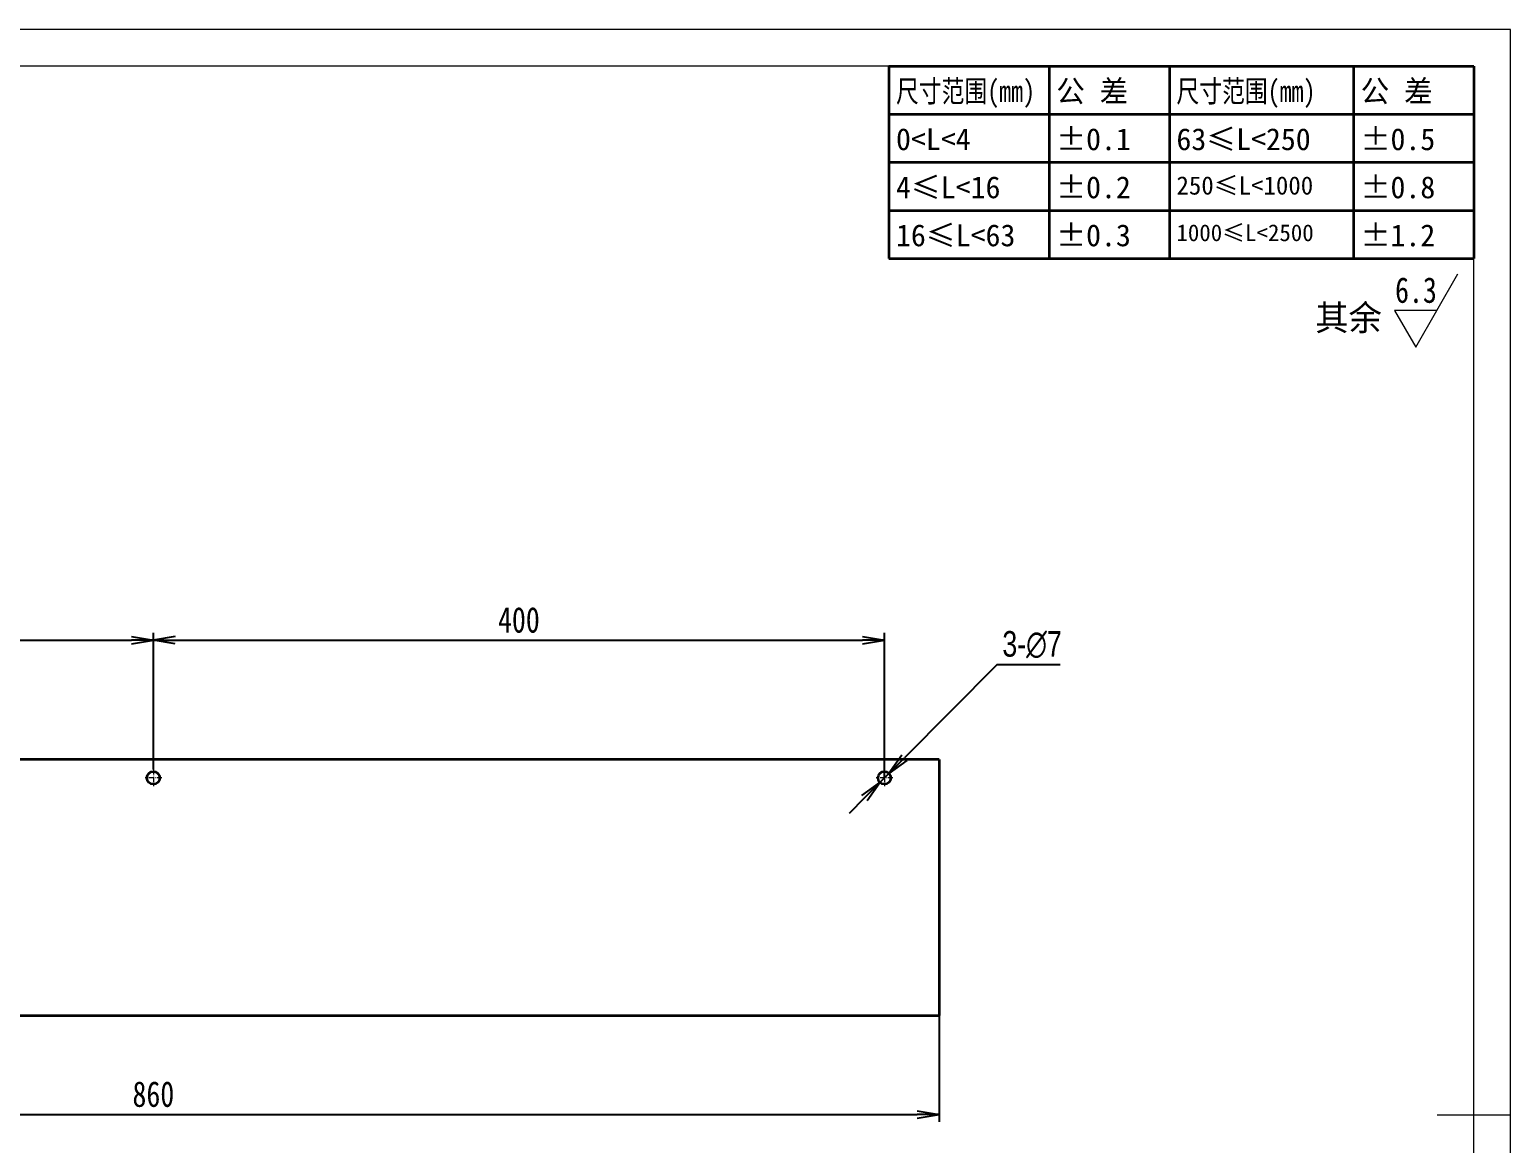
# Model space of a CAD drawing. Header units: millimetres. Extents: x -15766 to 80009, y -9701 to 15159.
# Drawn here: x -6358 to -5548, y 13832 to 14442 of the extents above; entities that cross this region are included whole.
import ezdxf
from ezdxf.enums import TextEntityAlignment as Align

# ---------------------------------------------------------------- set-up
doc = ezdxf.new("R2010")
doc.units = ezdxf.units.MM
doc.linetypes.add('CENTER-HOKUTO_1', pattern=[16, 13, -1, 1, -1])
doc.linetypes.add('DASHDOT', pattern=[18.5, 12, -3, 0.5, -3])
doc.layers.get('DEFPOINTS').update_dxf_attribs({"lineweight": 18})
for name, color, linetype, lineweight in [('AM_7', 2, 'CENTER-HOKUTO_1', 18), ('AM_VIS', 7, 'Continuous', 18), ('CDRAFT0', 7, 'Continuous', 18), ('DIM', 253, 'Continuous', 20), ('title_frame', 7, 'Continuous', 18), ('word_dim', 9, 'Continuous', 18), ('尺寸线层', 3, 'Continuous', 18), ('粗实线层', 7, 'Continuous', 35), ('粗实线层_1', 7, 'Continuous', 15)]:
    doc.layers.add(name, color=color, linetype=linetype, lineweight=lineweight)
doc.styles.add('DIM', font='', dxfattribs={"width": 0.8})
doc.styles.get('DIM').set_extended_font_data('NSimSun')
doc.dimstyles.new('1-4', dxfattribs={"dimscale": 4, "dimtxt": 3.5, "dimasz": 3, "dimexe": 1, "dimexo": 0, "dimgap": 1, "dimtad": 1, "dimdsep": 46, "dimtxsty": 'DIM', "dimblk": 'OPEN', "dimcen": 0, "dimdle": 6, "dimclrd": 256, "dimclre": 256, "dimclrt": 3, "dimazin": 2, "dimtfac": 0.707107, "dimtmove": 0, "dimatfit": 3, "dimfxl": 0, "dimfrac": 2, "dimtolj": 1, "dimarcsym": 0})
doc.dimstyles.new('1-4$3', dxfattribs={"dimscale": 4, "dimtxt": 3.5, "dimasz": 3, "dimexe": 1, "dimexo": 0, "dimgap": 1, "dimtad": 1, "dimtoh": 1, "dimdsep": 46, "dimtxsty": 'DIM', "dimblk": 'OPEN', "dimcen": 0, "dimdle": 6, "dimclrd": 256, "dimclre": 256, "dimclrt": 3, "dimazin": 2, "dimtfac": 0.707107, "dimtmove": 0, "dimatfit": 3, "dimfxl": 0, "dimfrac": 2, "dimtolj": 1, "dimarcsym": 0})

# ---------------------------------------------------------------- blocks, each defined once
blk = doc.blocks.new('*X589')
at = {"layer": 'CDRAFT0'}
for p, q in [((420, 297), (0, 297)), ((420, 0), (420, 297))]:
    blk.add_line(p, q, dxfattribs=at)
at = {"layer": '粗实线层_1'}
for p, q in [((415, 292), (25, 292)), ((415, 5), (415, 292)), ((420, 148.5), (410, 148.5))]:
    blk.add_line(p, q, dxfattribs=at)
blk = doc.blocks.new('自由公差_1')
at = {"layer": '粗实线层'}
for p, q in [((-80, 0), (0, 0)), ((-80, 0), (-80, -26.3)), ((-58.08, 0), (-58.08, -26.3)), ((-41.64, 0), (-41.64, -26.3)), ((-16.44, 0), (-16.44, -26.3)), ((0, 0), (0, -26.3)), ((-80, -6.58), (0, -6.58)), ((-80, -13.15), (0, -13.15)), ((-80, -19.73), (0, -19.73)), ((-80, -26.3), (0, -26.3))]:
    blk.add_line(p, q, dxfattribs=at)
at = {"layer": '尺寸线层', "linetype": 'Continuous', "attachment_point": 1, "line_spacing_factor": 0.9}
for s, insert, char_height, width in [('{\\W0.8;尺寸范围(mm)}', (-79.04, -1.92), 3, 22.6032), ('公 差', (-57.12, -1.92), 3, 22.6032), ('{\\W0.8;尺寸范围(mm)}', (-40.68, -1.92), 3, 22.6032), ('公 差', (-15.48, -1.92), 3, 22.6032), ('0<L<4', (-79.04, -8.49), 3, 22.6032), ('%%P0.1', (-57.12, -8.49), 3, 12.7119), ('63≤L<250', (-40.68, -8.49), 3, 22.6032), ('%%P0.5', (-15.48, -8.49), 3, 12.5771), ('4≤L<16', (-79.04, -15.07), 3, 22.6032), ('%%P0.2', (-57.12, -15.07), 3, 12.4769), ('250≤L<1000', (-40.68, -15.07), 2.5, 22.6032), ('%%P0.8', (-15.48, -15.07), 3, 13.0759), ('16≤L<63', (-79.04, -21.64), 3, 22.6032), ('%%P0.3', (-57.12, -21.64), 3, 12.7119), ('1000≤L<2500', (-40.68, -21.64), 2.3, 22.6032), ('%%P1.2', (-15.48, -21.64), 3, 12.8764)]:
    blk.add_mtext(s, dxfattribs=dict(at, insert=insert, char_height=char_height, width=width))
blk = doc.blocks.new('_OPEN')
at = {"color": 0, "linetype": 'ByBlock', "lineweight": -2}
for p, q in [((-1, 0.166667), (0, 0)), ((-1, -0.166667), (0, 0)), ((0, 0), (-1, 0))]:
    blk.add_line(p, q, dxfattribs=at)
blk = doc.blocks.new('*D1123')
at = {"layer": 'DEFPOINTS', "color": 0, "transparency": 16777216}
for p in [(-6720.73, 13902.27), (-5860.73, 13902.27), (-5860.73, 13848.14)]:
    blk.add_point(p, dxfattribs=at)
at = {"layer": 'DIM', "linetype": 'Continuous', "lineweight": -2, "transparency": 16777216}
for p, q in [((-6720.73, 13902.27), (-6720.73, 13844.14)), ((-5860.73, 13902.27), (-5860.73, 13844.14)), ((-6708.73, 13848.14), (-5872.73, 13848.14))]:
    blk.add_line(p, q, dxfattribs=at)
at = {"layer": 'DIM', "lineweight": -2, "transparency": 16777216, "xscale": 12, "yscale": 12, "zscale": 12, "rotation": 180}
blk.add_blockref('_OPEN', (-6720.73, 13848.14), dxfattribs=at)
at = {"layer": 'DIM', "lineweight": -2, "transparency": 16777216, "xscale": 12, "yscale": 12, "zscale": 12}
blk.add_blockref('_OPEN', (-5860.73, 13848.14), dxfattribs=at)
at = {"layer": 'DIM', "color": 3, "transparency": 16777216, "insert": (-6290.73, 13859.14), "char_height": 14, "attachment_point": 5, "style": 'DIM'}
blk.add_mtext('\\A1;860', dxfattribs=at)
blk = doc.blocks.new('*D1127')
at = {"layer": 'DEFPOINTS', "color": 0, "transparency": 16777216}
for p in [(-6290.73, 14107.64), (-6690.73, 14036.82), (-6290.73, 14036.82)]:
    blk.add_point(p, dxfattribs=at)
at = {"layer": 'DIM', "linetype": 'Continuous', "lineweight": -2, "transparency": 16777216}
for p, q in [((-6690.73, 14036.82), (-6690.73, 14111.64)), ((-6678.73, 14107.64), (-6302.73, 14107.64)), ((-6290.73, 14036.82), (-6290.73, 14111.64))]:
    blk.add_line(p, q, dxfattribs=at)
at = {"layer": 'DIM', "lineweight": -2, "transparency": 16777216, "xscale": 12, "yscale": 12, "zscale": 12, "rotation": 180}
blk.add_blockref('_OPEN', (-6690.73, 14107.64), dxfattribs=at)
at = {"layer": 'DIM', "lineweight": -2, "transparency": 16777216, "xscale": 12, "yscale": 12, "zscale": 12}
blk.add_blockref('_OPEN', (-6290.73, 14107.64), dxfattribs=at)
at = {"layer": 'DIM', "color": 3, "transparency": 16777216, "insert": (-6490.73, 14118.64), "char_height": 14, "attachment_point": 5, "style": 'DIM'}
blk.add_mtext('\\A1;400', dxfattribs=at)
blk = doc.blocks.new('*D1128')
at = {"layer": 'DEFPOINTS', "color": 0, "transparency": 16777216}
for p in [(-5890.73, 14107.64), (-6290.73, 14036.82), (-5890.73, 14032.27)]:
    blk.add_point(p, dxfattribs=at)
at = {"layer": 'DIM', "linetype": 'Continuous', "lineweight": -2, "transparency": 16777216}
for p, q in [((-6290.73, 14036.82), (-6290.73, 14111.64)), ((-6278.73, 14107.64), (-5902.73, 14107.64)), ((-5890.73, 14032.27), (-5890.73, 14111.64))]:
    blk.add_line(p, q, dxfattribs=at)
at = {"layer": 'DIM', "lineweight": -2, "transparency": 16777216, "xscale": 12, "yscale": 12, "zscale": 12, "rotation": 180}
blk.add_blockref('_OPEN', (-6290.73, 14107.64), dxfattribs=at)
at = {"layer": 'DIM', "lineweight": -2, "transparency": 16777216, "xscale": 12, "yscale": 12, "zscale": 12}
blk.add_blockref('_OPEN', (-5890.73, 14107.64), dxfattribs=at)
at = {"layer": 'DIM', "color": 3, "transparency": 16777216, "insert": (-6090.73, 14118.64), "char_height": 14, "attachment_point": 5, "style": 'DIM'}
blk.add_mtext('\\A1;400', dxfattribs=at)
blk = doc.blocks.new('*D1131')
at = {"layer": 'DEFPOINTS', "color": 0, "transparency": 16777216}
for p in [(-5888.27, 14034.75), (-5893.2, 14029.78)]:
    blk.add_point(p, dxfattribs=at)
at = {"layer": 'DIM', "linetype": 'Continuous', "lineweight": -2, "transparency": 16777216}
for p, q in [((-5829.3, 14094.15), (-5879.81, 14043.27)), ((-5794.57, 14094.15), (-5829.3, 14094.15)), ((-5893.2, 14029.78), (-5888.27, 14034.75)), ((-5901.65, 14021.27), (-5910.11, 14012.75))]:
    blk.add_line(p, q, dxfattribs=at)
at = {"layer": 'DIM', "lineweight": -2, "transparency": 16777216, "xscale": 12, "yscale": 12, "zscale": 12}
for p, rotation in [((-5888.27, 14034.75), 225.2104543830654), ((-5893.2, 14029.78), 45.21045438306543)]:
    blk.add_blockref('_OPEN', p, dxfattribs=dict(at, rotation=rotation))
at = {"layer": 'DIM', "color": 3, "transparency": 16777216, "insert": (-5809.94, 14105.15), "char_height": 14, "attachment_point": 5, "style": 'DIM'}
blk.add_mtext('\\A1;{\\fMS PGothic|b0|i0|c134|p34;3-\\fMS PGothic|b0|i0|c128|p34;∅7}', dxfattribs=at)

msp = doc.modelspace()

# ---------------------------------------------------------------- linework, layer by layer
at = {"layer": 'AM_7', "linetype": 'DASHDOT', "lineweight": 13, "ltscale": 0.227502}
for p, q in [((-6290.73299, 14036.81826), (-6290.73299, 14027.71816)), ((-5890.73299, 14036.81826), (-5890.73299, 14027.71816))]:
    msp.add_line(p, q, dxfattribs=at)
at = {"layer": 'AM_7', "linetype": 'DASHDOT', "lineweight": 13, "ltscale": 0.22749}
for p, q in [((-6286.18319, 14032.26821), (-6295.2828, 14032.26821)), ((-5886.18319, 14032.26821), (-5895.2828, 14032.26821))]:
    msp.add_line(p, q, dxfattribs=at)
at = {"layer": 'AM_VIS', "lineweight": 35}
for p, q in [((-5860.73299, 14042.26821), (-6720.73299, 14042.26821)), ((-5860.73299, 14042.26821), (-5860.73299, 13902.26821)), ((-6720.73299, 13902.26821), (-5860.73299, 13902.26821))]:
    msp.add_line(p, q, dxfattribs=at)
for centre in [(-6290.73299, 14032.26821), (-5890.73299, 14032.26821)]:
    msp.add_circle(centre, 3.5, dxfattribs=at)
at = {"layer": 'DIM'}
for p, q in [((-5600.01073, 14268.02363), (-5576.91672, 14308.02363)), ((-5588.46372, 14288.02363), (-5611.55773, 14288.02363)), ((-5611.55773, 14288.02363), (-5600.01073, 14268.02363))]:
    msp.add_line(p, q, dxfattribs=at)

# ---------------------------------------------------------------- block references
at = {"layer": 'title_frame', "xscale": 4, "yscale": 4, "zscale": 4}
for name, p in [('*X589', (-7228.2312, 13253.73384)), ('自由公差_1', (-5568.2312, 14421.73384))]:
    msp.add_blockref(name, p, dxfattribs=at)

# ---------------------------------------------------------------- texts
at = {"layer": 'DIM', "color": 2, "style": 'DIM', "width": 0.8}
msp.add_attdef('6.3', text='0.0', height=14, dxfattribs=at).set_placement((-5588.46372, 14288.02363), align=Align.BOTTOM_RIGHT)
at = {"layer": 'word_dim', "linetype": 'Continuous', "insert": (-5654.97058, 14291.08707), "char_height": 14, "width": 43.4424159, "attachment_point": 1}
msp.add_mtext('{\\C3;其余}', dxfattribs=at)

# ---------------------------------------------------------------- dimensions: what is measured, and where the dimension line sits
at = {"layer": 'DIM', "color": 3, "true_color": 0x00ff00}
for base, p1, p2, picture, middle in [((-6290.73299, 14107.64448), (-6690.73299, 14036.81826), (-6290.73299, 14036.81826), '*D1127', (-6490.73299, 14118.64448)), ((-5890.73299, 14107.64448), (-6290.73299, 14036.81826), (-5890.73299, 14032.26821), '*D1128', (-6090.73299, 14118.64448)), ((-5860.73299, 13848.14176), (-6720.73299, 13902.26821), (-5860.73299, 13902.26821), '*D1123', (-6290.73299, 13859.14176))]:
    dim = msp.add_linear_dim(base=base, p1=p1, p2=p2, dimstyle='1-4', dxfattribs=at)
    dim.commit()
    dim.dimension.update_dxf_attribs({"geometry": picture, "text_midpoint": middle})
dim = msp.add_diameter_dim_2p(p1=(-5893.19876, 14029.78426), p2=(-5888.26723, 14034.75216), text='{\\fMS PGothic|b0|i0|c134|p34;3-\\fMS PGothic|b0|i0|c128|p34;<>}', dimstyle='1-4$3', dxfattribs=at)
dim.commit()
dim.dimension.update_dxf_attribs({"geometry": '*D1131', "text_midpoint": (-5809.93537, 14094.15059), "dimtype": 163})

doc.saveas('drawing.dxf')
